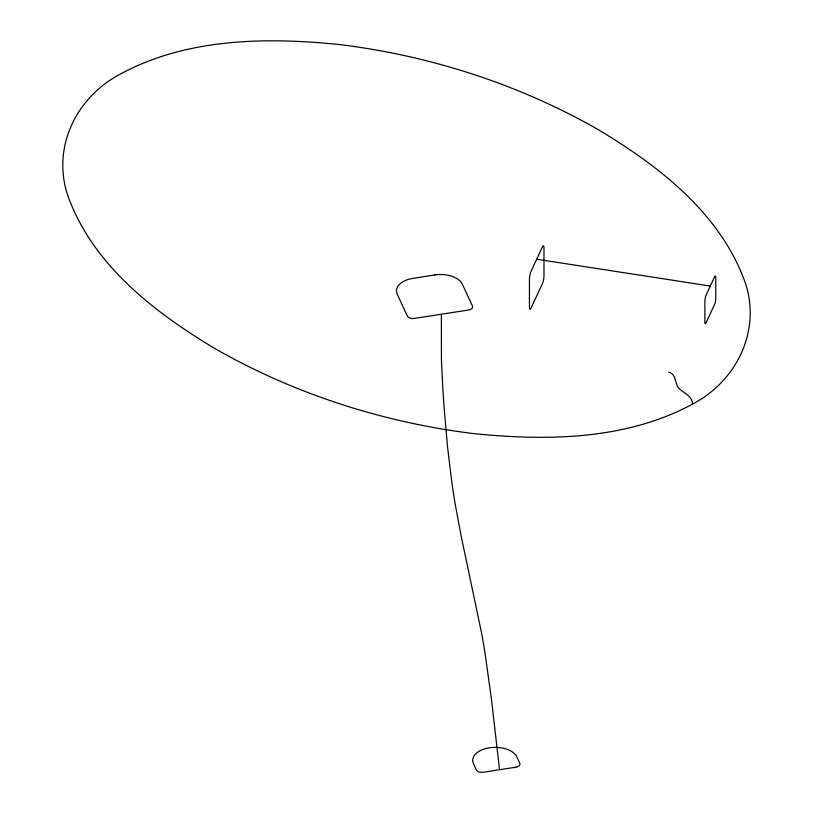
<?xml version="1.0" encoding="UTF-8"?>
<svg xmlns="http://www.w3.org/2000/svg" width="813" height="813" viewBox="0 0 813 813"><rect width="100%" height="100%" fill="white"/><g stroke="black" fill="none" stroke-linecap="round" stroke-linejoin="round"><path stroke-width="1.22" d="M692.452 404.152C738.163 380.403 763 327.273 743.499 277.975C717.473 210.801 657.077 164.795 597.138 129.003C517.922 83.942 429.488 55.569 339.102 44.491C265.77 37.113 186.949 38.089 120.548 73.963C74.837 97.723 50 150.852 69.501 200.15C95.528 267.325 155.923 313.33 215.862 349.123C295.078 394.183 383.512 422.557 473.898 433.624C547.23 441.012 626.051 440.036 692.452 404.152C692.534 396.449 684.485 393.36 679.577 389.021C674.211 384.285 677.077 374.366 668.621 372.059M536.712 259.205L710.318 286.064M499.538 769.718L491.469 699.292L484.944 652.626A183.768 38.831 81.2 0 0 481.662 633.52L461.012 535.34L454.934 502.586A176.238 37.246 81.2 0 1 451.815 482.221L447.658 447.892L444.305 409.965A424.589 89.725 81.2 0 1 442.892 389.488L441.55 362.913A118.413 25.02 81.2 0 1 441.418 356.47L441.388 314.235M542.525 246.674L530.889 271.735A5.62 1.189 -81.2 0 0 529.436 279.448L529.436 306.968A5.62 1.189 -81.2 0 0 530.889 308.422L542.525 283.361A5.62 1.189 -81.2 0 0 543.978 275.648L543.978 248.128A5.62 1.189 -81.2 0 0 542.525 246.674M714.678 276.664L705.958 295.454A4.217 0.894 -81.2 0 0 704.871 301.247L704.871 321.887A4.217 0.894 -81.2 0 0 705.958 322.974L714.678 304.184A4.217 0.894 -81.2 0 0 715.765 298.391L715.765 277.751A4.217 0.894 -81.2 0 0 714.678 276.664M434.792 274.967L413.095 278.331A22.469 12.967 0 0 0 397.211 294.215L407.384 316.135A5.62 3.242 0 0 0 414.264 318.432L468.512 310.038A5.62 3.242 0 0 0 472.485 306.064L462.312 284.144A22.469 12.967 0 0 0 434.792 274.967M515.818 767.208L483.257 772.238A5.62 3.242 0 0 1 476.377 769.952L473.471 763.681A22.469 12.967 0 0 1 489.365 747.797A22.469 12.967 0 0 1 516.875 756.964L519.781 763.234A5.62 3.242 0 0 1 515.818 767.208"/></g></svg>
